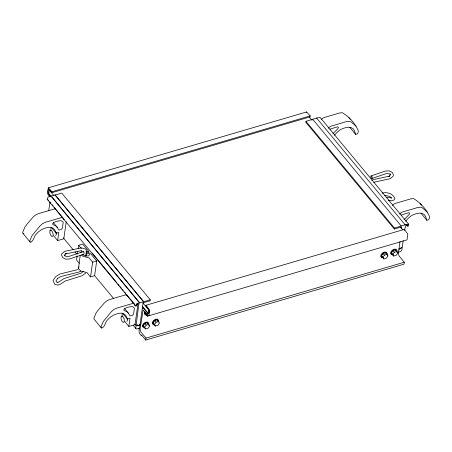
<?xml version="1.0" encoding="UTF-8"?>
<svg xmlns="http://www.w3.org/2000/svg" width="452" height="452" viewBox="0 0 452 452"><rect width="100%" height="100%" fill="white"/><g stroke="black" fill="none" stroke-linecap="round" stroke-linejoin="round"><path stroke-width="0.68" d="M401.173 228.35L401.365 226.977L394.336 229.04L305.829 122.3L305.97 121.334L316.603 118.057L320.067 117.379L408.574 224.119L408.512 225.802L407.857 226.322L406.506 224.695M373.827 182.258L390.342 178.659L393.167 176.133L393.489 174.89L392.296 172.421L389.172 170.89L385.426 171.037L370.973 175.958L370.866 177.303L371.708 178.563L385.867 173.737L388.601 173.636L390.601 174.613L390.025 173.845L390.522 174.879L388.765 176.45L389.63 176.099L372.94 179.732L371.883 180.41M85.959 256.397L86.445 252.945L87.27 252.069L88.908 252.419L89.095 253.515L87.575 253.843L86.445 252.945M48.72 210.745L49.974 201.948M48.307 187.823L306.575 111.955L310.196 115.893L310.061 116.865L51.794 192.733L51.935 191.767L48.307 187.823L47.477 193.671L49.726 196.812M50.726 230.639L51.206 227.249M66.224 221.751L63.805 238.775L57.653 240.583L58.811 232.452L56.234 233.209L51.782 227.842M77.122 256.007L76.552 260.019L79.241 263.262M77.411 254.001L77.789 251.323M78.173 248.651L78.648 245.306L82.71 244.114L88.863 251.532L87.976 251.798L86.066 251.289M82.676 254.612L83.693 255.205L88.021 256.069L89.004 255.436L89.66 253.821L90.541 253.561L96.7 260.979L94.604 275.697L90.541 276.89L86.959 272.567L80.902 271.104L78.507 268.601L80.213 255.386M90.541 276.89L92.637 262.177L89.055 257.855L82.998 256.391L81.49 254.962M121.938 316.519L122.419 313.134M137.69 303.93L137.306 304.704L137.826 304.914L135.018 324.655L128.865 326.463L130.023 318.332L127.447 319.089L122.995 313.722M139.493 328.208L137.295 328.853A2.04 1.277 -39.7 0 1 135.758 327.819L136.176 325.813L137.34 325.35L138.046 325.847L139.001 325.513L140.063 324.191L139.267 325.344L138.086 325.751L137.606 325.157L136.075 325.604L138.883 303.959L136.916 304.541L136.238 306.117L135.679 305.947L47.172 199.208L48.014 197.083L61.76 193.077L150.267 299.812L150.126 300.783L143.103 302.846L139.465 328.401M144.617 312.027L144.38 313.677L145.55 314.993L147.256 314.982M142.821 326.762L143.052 325.107L144.346 323.451L146.199 322.417L147.906 322.4M144.634 313.982L144.872 312.332M145.883 311.88L145.12 313.027L147.425 316.174L406.992 239.905L407.823 234.057L404.303 229.384L146.036 305.253L145.9 306.219C148.177 307.784 150.409 311.535 148.245 313.812L143.284 307.835L142.713 307.575L142.301 308.462M400.048 241.47L398.365 253.289L398.54 254.736L399.161 256.064L404.274 262.233L403.998 264.177L145.736 340.045L146.013 338.102L140.9 331.937L140.103 329.158L143.126 309.886L148.149 315.513L148.725 315.778L149.081 315.276L149.555 309.931L146.036 305.253M148.584 325.067L148.815 323.417L147.651 322.095L145.945 322.106L144.092 323.14L142.798 324.802L142.566 326.451L143.73 327.773L144.866 327.762M152.703 323.858L152.934 322.203L154.228 320.547L156.081 319.513L157.788 319.502M158.466 322.163L158.703 320.513L157.533 319.191L155.827 319.208L153.974 320.236L152.68 321.897L152.448 323.547L153.612 324.869L154.753 324.858M381.104 256.759L381.335 255.109L382.629 253.448L384.482 252.414L386.189 252.402M386.692 254.21L386.85 253.109M386.946 254.516L387.104 253.414L385.935 252.097L384.228 252.109L382.375 253.143L381.081 254.804L380.85 256.453L382.013 257.77L383.155 257.764M394.336 229.04L394.477 228.074L305.97 121.334M396.749 252.159L396.986 250.51L395.822 249.193L394.11 249.205L392.257 250.238L390.963 251.9L390.731 253.549L391.641 254.561L392.782 254.555M404.235 229.865L404.303 229.384M403.207 240.645L402.246 247.413L398.85 249.086M404.653 230.497L405.037 227.791L405.591 227.232L405.625 225.599L407.591 225.023L407.857 226.322M85.688 256.069L86.417 251.267L86.021 249.261L81.45 247.837L64.534 251.38L61.653 253.956L61.613 255.25L62.771 257.651L65.811 259.143L69.478 259.002L83.897 254.165L84.157 252.973L83.388 251.572L69.196 256.329L66.342 256.437L64.207 255.391L64.975 255.973L64.478 254.939L66.235 253.363L65.489 253.951L81.473 250.606M135.679 305.947L136.521 303.817L150.267 299.812M80.789 252.753L81.654 250.877M78.405 268.092L78.981 266.838M55.681 235.56L56.297 234.407L56.138 232.322M126.893 321.445L127.509 320.293L127.357 318.208M321.428 119.735L322.078 118.661L323.79 117.622L339.599 112.977L342.305 112.706C348.978 116.503 354.86 123.113 358.057 130.086C358.442 131.69 358.312 133.713 356.458 134.289L355.554 134.289L349.769 127.311M328.553 128.323L329.197 127.249L330.909 126.21L346.718 121.565L349.424 121.294L351.47 122.159L355.973 126.164M392.647 205.62L393.291 204.547L395.003 203.507L410.811 198.863L413.518 198.586C420.19 202.383 426.072 208.999 429.276 215.971C429.654 217.57 429.524 219.593 427.671 220.169L426.767 220.175L420.981 213.191M399.766 214.208L400.416 213.135L402.127 212.095L417.936 207.451L420.642 207.174L422.688 208.044L427.191 212.05M147.425 316.174L146.442 314.626L147.205 313.485M143.301 325.802L144.826 323.519L147.341 322.779L148.663 324.378L149.646 325.926L148.115 328.214L145.606 328.949L143.301 325.802L145.606 328.949M144.623 327.401L146.149 325.118L148.663 324.378M153.183 322.897L154.714 320.615L157.223 319.875L158.545 321.479L159.528 323.027L157.997 325.31L155.488 326.05L153.183 322.897L155.488 326.05M154.505 324.502L156.03 322.214L158.545 321.479M381.584 255.804L383.115 253.515L385.624 252.781L386.946 254.38L387.929 255.928L386.398 258.211L383.889 258.951L381.584 255.804L383.889 258.951M386.946 254.38L384.432 255.114L382.906 257.403L381.759 257.465M391.466 252.9L392.997 250.611L395.506 249.877L396.828 251.476L397.811 253.024L396.28 255.312L393.771 256.047L391.466 252.9L393.771 256.047M392.788 254.499L394.319 252.216L396.828 251.476M306.219 112.458L306.575 111.955M332.915 133.673L338 128.566L338.424 127.424L338.039 126.944L337.271 126.939L331.107 128.752L330.039 129.464M404.128 219.553L409.213 214.451L409.636 213.304L409.252 212.824L408.489 212.824L402.32 214.632L401.252 215.35M371.708 178.563L372.329 177.992L371.877 176.382L370.973 175.958M83.377 251.724L83.982 251.199M83.513 271.33L80.97 273.251L63.992 278.568L59.155 281.811L57.381 282.37L57.98 282.455L56.562 282.054L56.025 280.901L57.72 278.353L57.393 278.618L61.009 276.477L78.891 272.07L80.739 271.127M85.733 273.019L82.145 275.72L65.082 281.065L60.325 284.257L57.675 285.093L54.698 284.257L53.059 280.579L55.749 276.551L60.15 273.952L78.123 269.522M82.654 251.905L83.388 251.572M51.935 191.767L310.196 115.893M64.201 219.519L63.687 219.672L62.783 217.723L55.658 209.135L54.11 209.056L38.301 213.7L35.437 215.062L32.956 217.254L26.871 224.373L24.877 227.096L22.623 232.475L23.035 233.486L30.154 242.074L31.052 242.091C34.103 240.447 33.793 235.984 36.482 233.808C39.646 230.13 44.126 227.893 48.912 227.266A13.035 8.147 -39.7 0 1 54.997 230.447L56.234 233.209M92.637 262.177L96.7 260.979M394.477 228.074L405.111 224.797L408.574 224.119M135.414 305.399L134.899 305.552L133.995 303.603L126.876 295.015L125.323 294.936L109.514 299.58L106.649 300.942L104.169 303.139L98.084 310.253L96.09 312.976L93.835 318.355L94.248 319.366L101.367 327.954L102.265 327.971C105.316 326.327 105.011 321.869 107.695 319.688C110.864 316.01 115.339 313.773 120.13 313.146A13.035 8.147 -39.7 0 1 126.21 316.332L127.447 319.089M398.308 252.176L399.952 251.691A2.04 1.277 -39.7 0 0 401.93 249.628L402.071 247.702L400.947 247.911L400.026 248.888L399.088 249.108M146.013 338.102L404.274 262.233M382.059 193.168C386.771 191.637 393.02 193.609 394.929 198.479L394.206 199.824L391.924 200.824L388.257 200.168M386.81 197.699L388.189 197.417L391.844 198.066M396.076 249.498L394.364 249.51L392.511 250.544L391.217 252.205L390.986 253.854L391.895 254.866L393.607 254.855M145.295 314.688L146.431 314.677M23.035 233.486L23.933 233.503M62.783 217.723L61.229 217.644L45.42 222.288L42.561 223.65L40.081 225.842L31.996 235.684L29.747 241.063L30.154 242.074M133.995 303.603L132.442 303.524L116.633 308.168L113.774 309.53L111.294 311.727L103.209 321.564L100.96 326.943L101.367 327.954M384.72 195.388L389.624 196.366L391.534 197.925M47.172 199.208L48.63 200.462M57.444 227.582L55.619 225.785L52.827 224.548L52.703 223.565C54.579 221.203 58.494 220.977 61.212 220.644L63.048 221.972L63.167 222.537L62.382 228.062L61.314 229.435L59.229 230.045L58.489 229.678L57.444 227.582L53.438 222.751M128.656 313.462L126.831 311.671L124.04 310.428L123.916 309.445C125.792 307.083 129.707 306.863 132.43 306.524L134.261 307.852L134.38 308.417L133.594 313.942L132.526 315.315L130.442 315.931L129.701 315.558L128.656 313.462L124.65 308.631M316.603 118.057L405.195 224.893M312.648 119.215L401.24 226.051M309.292 117.011L311.993 120.272M400.636 227.175L402.89 229.887M55.121 194.868L143.629 301.608M55.003 195.027L143.51 301.767M51.794 192.733C47.268 183.614 46.692 194.722 50.771 196.264M53.805 195.445L49.308 190.015L48.81 193.501L139.555 302.93M142.9 302.891L148.748 309.942L148.256 313.428L142.403 306.377M51.166 196.032L139.674 302.772M49.974 202.084L50.873 203.168M52.223 204.796L53.121 205.88M54.472 207.502L55.37 208.587M92.208 253.018L116.921 282.816M117.819 283.901L119.164 285.528M120.062 286.608L121.413 288.235M122.311 289.32L123.21 290.404M124.56 292.026L125.458 293.111M78.648 245.306L81.337 248.543M137.188 324.666L138.086 325.751M63.291 237.831L73.173 249.753M74.97 251.917L76.767 254.086M94.293 275.217L113.61 298.512M134.724 323.982L136.075 325.604M138.278 328.338L139.301 329.564L139.024 331.497L139.623 333.582L141.403 335.729L141.51 334.955L145.736 340.045M133.267 325.372L135.882 328.525M53.647 235.752L57.653 240.583M124.859 321.632L128.865 326.463M397.811 253.024L395.506 249.877M392.997 250.611L394.319 252.216M387.929 255.928L385.624 252.781M383.115 253.515L384.432 255.114M154.714 320.615L156.03 322.214M145.12 313.027L146.442 314.626M149.646 325.926L147.341 322.779M144.826 323.519L146.149 325.118M426.767 220.175L425.682 216.559L424.23 214.497C420.744 211.835 416.258 213.53 412.659 215.005A13.035 8.147 -39.7 0 0 405.743 221.192M355.554 134.289L354.464 130.673L353.018 128.611C349.532 125.955 345.046 127.65 341.441 129.125A13.035 8.147 -39.7 0 0 334.531 135.306M420.066 203.462L421.428 205.197M348.854 117.576L350.215 119.311M157.223 319.875L158.206 321.423M126.876 295.015L127.453 296.173M50.053 230.61L49.805 232.334L50.347 234.526L51.415 236.17L52.517 236.492L53.133 235.339L52.98 233.255L52.121 231.215L50.963 230.17L50.053 230.61M121.266 316.49L121.017 318.214L121.56 320.411L122.628 322.05L123.729 322.372L124.351 321.219L124.193 319.135L123.334 317.095L122.181 316.05L121.266 316.49"/></g></svg>
